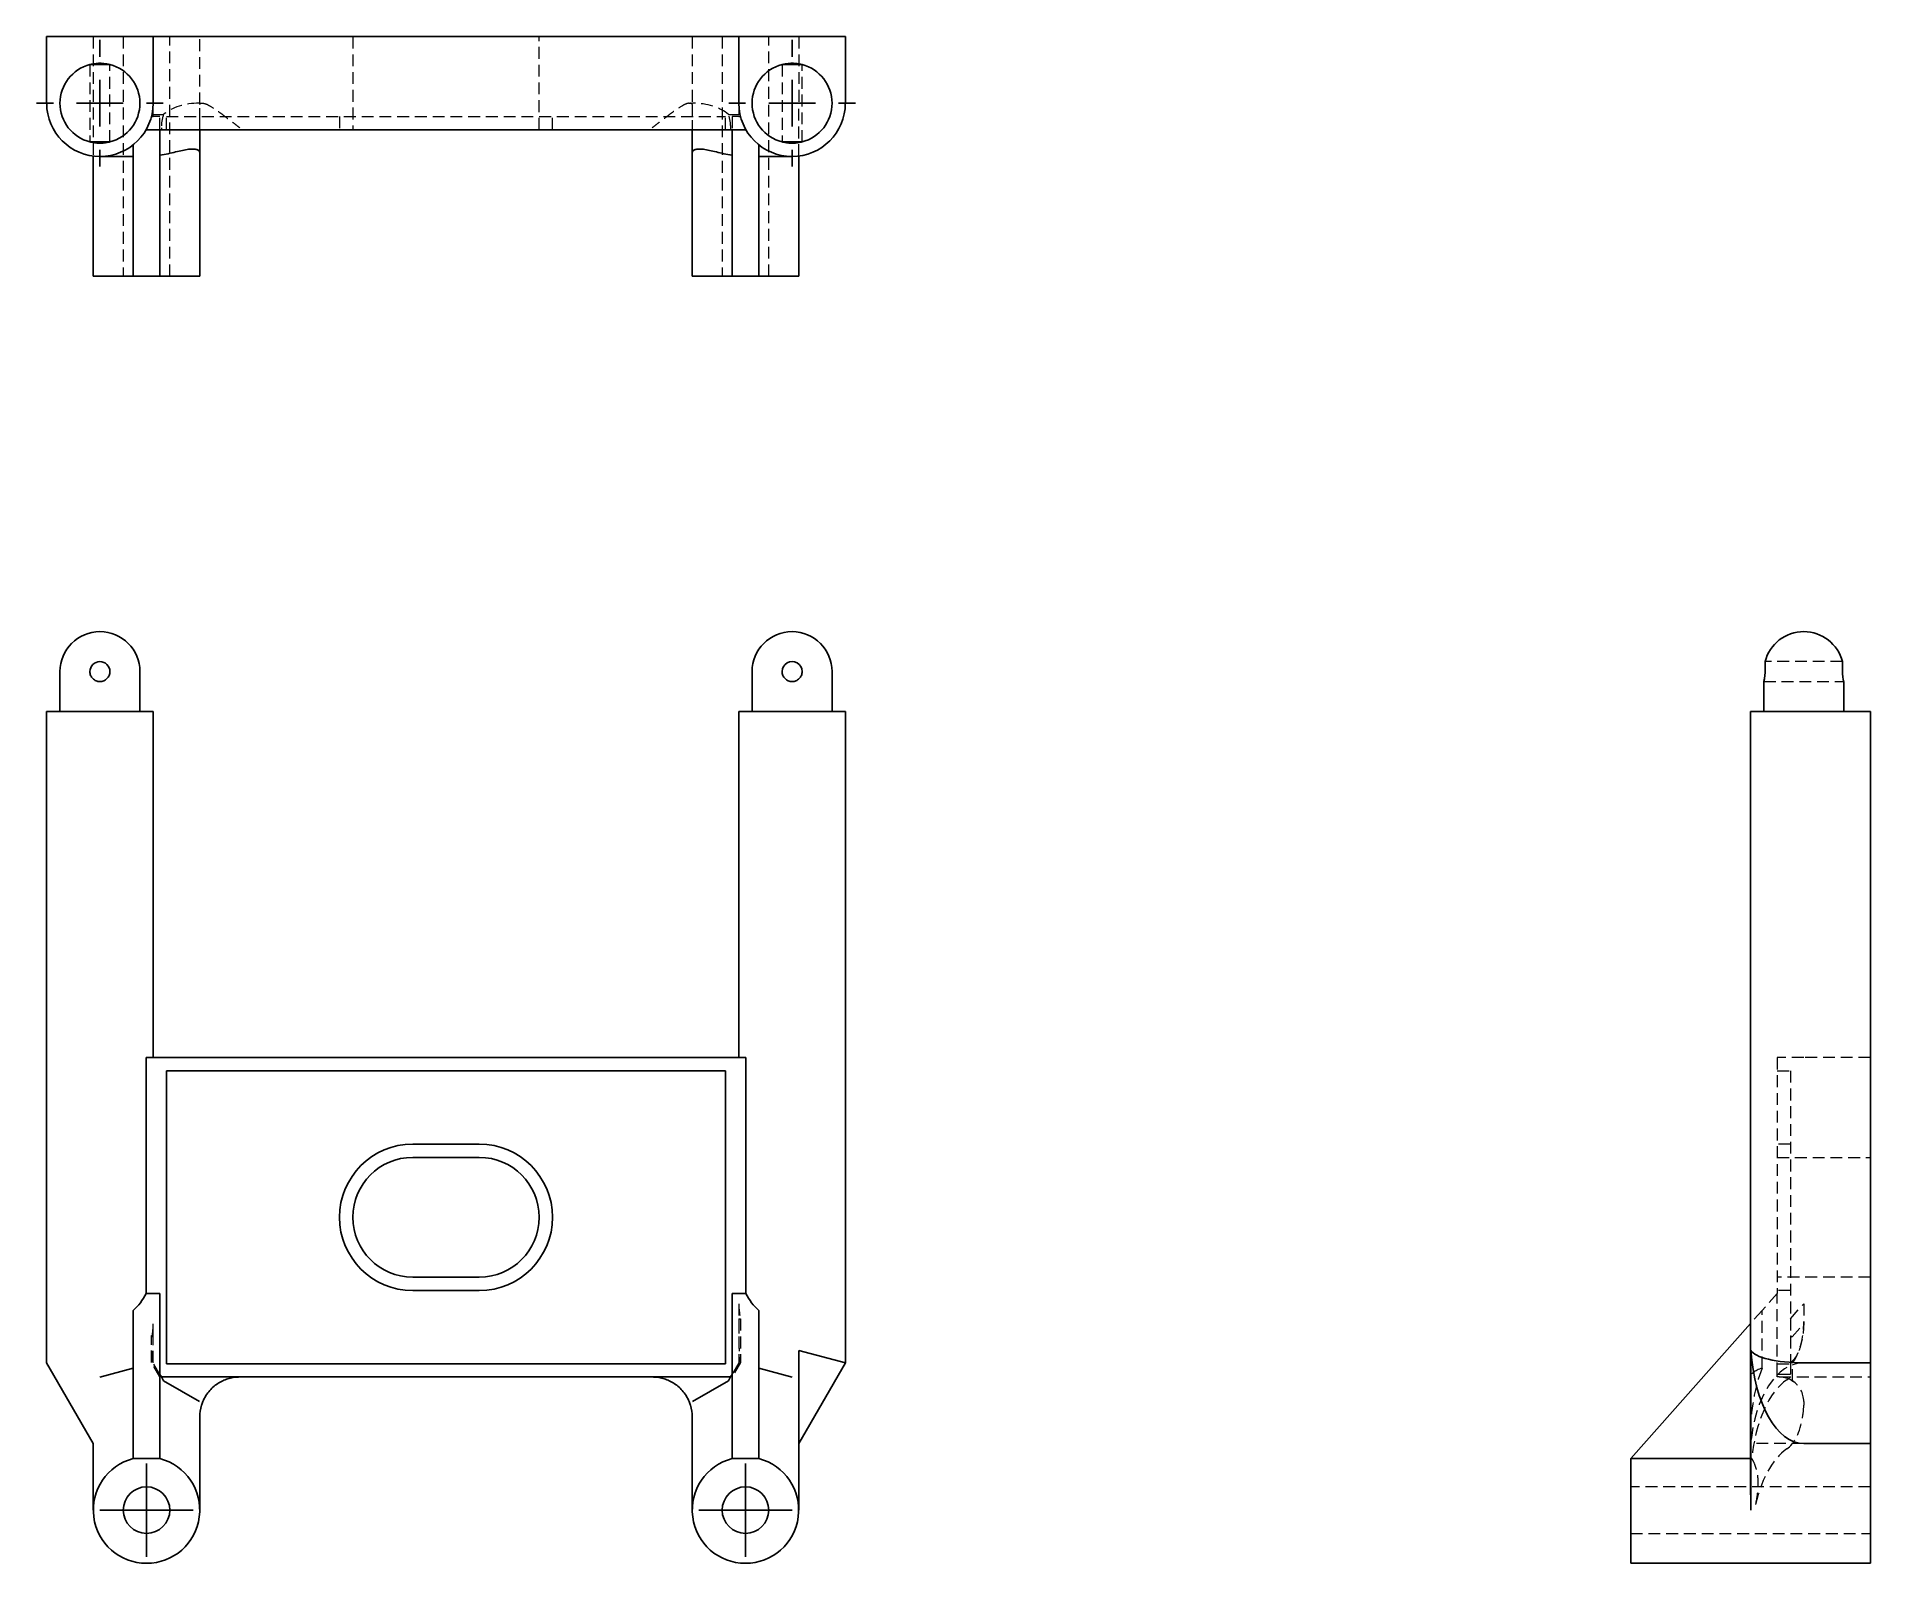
# Model space of a CAD drawing. Header units: millimetres. Extents: x 39 to 236, y 7 to 171.
import ezdxf

# ---------------------------------------------------------------- set-up
doc = ezdxf.new("R2010")
doc.units = ezdxf.units.MM
doc.linetypes.add('HIDDEN', pattern=[1.905, 1.27, -0.635])
doc.layers.add('10', color=7, linetype='Continuous')

# ---------------------------------------------------------------- blocks, each defined once
blk = doc.blocks.new('SW_CENTERMARKSYMBOL_0')
at = {"layer": '10', "color": 0}
for p, q in [((0, 2.5), (0, 5)), ((0, 0), (0, 2.5)), ((-2.5, 0), (-5, 0)), ((0, 0), (-2.5, 0)), ((0, 0), (0, -2.5)), ((0, 0), (2.5, 0)), ((2.5, 0), (5, 0)), ((0, -2.5), (0, -5))]:
    blk.add_line(p, q, dxfattribs=at)
blk = doc.blocks.new('SW_CENTERMARKSYMBOL_1')
at = {"layer": '10', "color": 0}
for p, q in [((0, 2.5), (0, 5)), ((0, 0), (0, 2.5)), ((-2.5, 0), (-5, 0)), ((0, 0), (-2.5, 0)), ((0, 0), (0, -2.5)), ((0, 0), (2.5, 0)), ((2.5, 0), (5, 0)), ((0, -2.5), (0, -5))]:
    blk.add_line(p, q, dxfattribs=at)
blk = doc.blocks.new('SW_CENTERMARKSYMBOL_2')
at = {"layer": '10', "color": 0}
for p, q in [((0, 5), (0, 6.79)), ((0, 0), (0, 2.5)), ((-5, 0), (-6.79, 0)), ((0, 0), (-2.5, 0)), ((0, 0), (0, -2.5)), ((0, 0), (2.5, 0)), ((5, 0), (6.79, 0)), ((0, -5), (0, -6.79))]:
    blk.add_line(p, q, dxfattribs=at)
blk = doc.blocks.new('SW_CENTERMARKSYMBOL_3')
at = {"layer": '10', "color": 0}
for p, q in [((0, 5), (0, 6.79)), ((0, 0), (0, 2.5)), ((-5, 0), (-6.79, 0)), ((0, 0), (-2.5, 0)), ((0, 0), (0, -2.5)), ((0, 0), (2.5, 0)), ((5, 0), (6.79, 0)), ((0, -5), (0, -6.79))]:
    blk.add_line(p, q, dxfattribs=at)

msp = doc.modelspace()

# ---------------------------------------------------------------- linework, layer by layer
at = {"color": 7, "linetype": 'Continuous', "lineweight": 25}
for p, q in [((40.14, 170.86), (40.14, 163.71)), ((40.14, 170.86), (51.57, 170.86)), ((51.57, 170.86), (51.57, 163.71)), ((51.57, 170.86), (114.43, 170.86)), ((114.43, 170.86), (114.43, 163.71)), ((114.43, 170.86), (125.86, 170.86)), ((125.86, 170.86), (125.86, 163.71)), ((46.93, 167.86), (44.79, 167.86)), ((121.21, 167.86), (119.07, 167.86)), ((50.81, 160.86), (115.19, 160.86)), ((52.29, 160.86), (52.29, 145.14)), ((56.57, 158.42), (56.57, 160.86)), ((109.43, 160.86), (109.43, 158.42)), ((113.71, 145.14), (113.71, 160.86)), ((119.07, 159.56), (121.21, 159.56)), ((45.14, 158.04), (45.14, 145.14)), ((45.86, 158), (49.43, 158)), ((49.43, 145.14), (49.43, 159.25)), ((56.57, 145.14), (56.57, 158.42)), ((109.43, 158.42), (109.43, 145.14)), ((116.57, 159.25), (116.57, 145.14)), ((116.57, 158), (120.14, 158)), ((120.86, 145.14), (120.86, 158.04)), ((49.43, 145.14), (45.14, 145.14)), ((52.29, 145.14), (49.43, 145.14)), ((56.57, 145.14), (52.29, 145.14)), ((113.71, 145.14), (109.43, 145.14)), ((116.57, 145.14), (113.71, 145.14)), ((120.86, 145.14), (116.57, 145.14)), ((41.57, 102.71), (41.57, 98.43)), ((50.14, 98.43), (50.14, 102.71)), ((115.86, 102.71), (115.86, 98.43)), ((124.43, 98.43), (124.43, 102.71)), ((224.56, 103.79), (224.56, 102.71)), ((232.86, 102.71), (232.86, 103.79)), ((224.43, 101.66), (224.43, 98.43)), ((233, 98.43), (233, 101.66)), ((40.14, 98.43), (40.14, 28.52)), ((51.57, 98.43), (40.14, 98.43)), ((51.57, 61.29), (51.57, 98.43)), ((114.43, 98.43), (114.43, 61.29)), ((125.86, 98.43), (114.43, 98.43)), ((125.86, 28.52), (125.86, 98.43)), ((223, 98.43), (223, 26.99)), ((228.71, 98.43), (223, 98.43)), ((235.86, 98.43), (228.71, 98.43)), ((235.86, 98.43), (235.86, 28.52)), ((50.81, 35.95), (50.81, 61.29)), ((50.81, 61.29), (115.19, 61.29)), ((115.19, 61.29), (115.19, 35.95)), ((53, 28.43), (53, 59.86)), ((53, 59.86), (113, 59.86)), ((113, 59.86), (113, 28.43)), ((86.57, 52), (79.43, 52)), ((79.43, 50.57), (86.57, 50.57)), ((86.57, 37.71), (79.43, 37.71)), ((52.29, 35.95), (50.81, 35.95)), ((52.29, 35.95), (52.29, 18.25)), ((79.43, 36.29), (86.57, 36.29)), ((115.19, 35.95), (113.71, 35.95)), ((113.71, 18.25), (113.71, 35.95)), ((49.43, 18.25), (49.43, 34.14)), ((116.57, 34.14), (116.57, 18.25)), ((223, 32.73), (210.14, 18.25)), ((120.86, 29.86), (125.86, 28.52)), ((120.86, 12.71), (120.86, 29.86)), ((223.04, 12.71), (223.04, 29.86)), ((40.14, 28.52), (45.14, 19.86)), ((45.86, 26.99), (49.43, 27.94)), ((113, 28.43), (53, 28.43)), ((120.14, 26.99), (116.57, 27.94)), ((120.86, 19.86), (125.86, 28.52)), ((235.86, 28.52), (228.71, 28.52)), ((235.86, 19.86), (235.86, 28.52)), ((52.29, 27.28), (52.45, 27)), ((52.7, 26.57), (52.45, 27)), ((52.45, 27), (113.55, 27)), ((52.7, 26.57), (56.53, 24.36)), ((113.3, 26.57), (109.47, 24.36)), ((113.55, 27), (113.3, 26.57)), ((113.55, 27), (113.71, 27.28)), ((223, 26.99), (223, 15.48)), ((56.57, 19.27), (56.57, 22.71)), ((109.43, 22.71), (109.43, 19.27)), ((45.14, 19.86), (45.14, 12.71)), ((235.86, 19.86), (228.71, 19.86)), ((235.86, 12.71), (235.86, 19.86)), ((52.29, 18.25), (49.43, 18.25)), ((56.57, 12.71), (56.57, 19.27)), ((109.43, 19.27), (109.43, 12.71)), ((116.57, 18.25), (113.71, 18.25)), ((210.14, 7), (210.14, 18.25)), ((210.14, 18.25), (223, 18.25)), ((235.86, 7), (235.86, 12.71)), ((210.14, 7), (235.86, 7))]:
    msp.add_line(p, q, dxfattribs=at)
at = {"color": 7, "linetype": 'HIDDEN', "lineweight": 18}
for p, q in [((45.14, 170.86), (45.14, 158.04)), ((48.36, 170.86), (48.36, 145.14)), ((53.36, 145.14), (53.36, 170.86)), ((56.57, 163.59), (56.57, 170.86)), ((73, 170.86), (73, 160.86)), ((93, 160.86), (93, 170.86)), ((109.43, 170.86), (109.43, 163.59)), ((112.64, 170.86), (112.64, 145.14)), ((117.64, 145.14), (117.64, 170.86)), ((120.86, 170.86), (120.86, 163.71)), ((44.79, 167.86), (44.79, 159.56)), ((46.93, 159.56), (46.93, 167.86)), ((119.07, 167.86), (119.07, 159.56)), ((121.21, 159.56), (121.21, 167.86)), ((51.57, 162.46), (51.57, 163.71)), ((56.53, 163.71), (56.9, 163.71)), ((56.57, 161.91), (56.57, 163.59)), ((109.1, 163.71), (109.47, 163.71)), ((109.43, 163.59), (109.43, 161.91)), ((114.43, 163.71), (114.43, 162.29)), ((120.86, 158.04), (120.86, 163.71)), ((51.39, 162.29), (51.57, 162.29)), ((51.57, 162.46), (51.43, 162.46)), ((51.57, 162.51), (52.7, 162.51)), ((51.57, 162.51), (51.57, 162.46)), ((51.57, 162.29), (51.57, 162.46)), ((52.29, 162.29), (51.57, 162.29)), ((52.29, 160.86), (52.29, 162.29)), ((53, 162.29), (113, 162.29)), ((53, 160.86), (53, 162.29)), ((56.57, 160.86), (56.57, 161.91)), ((71.57, 162.29), (71.57, 160.86)), ((94.43, 160.86), (94.43, 162.29)), ((109.43, 161.91), (109.43, 160.86)), ((113, 160.86), (113, 162.29)), ((113.3, 162.51), (114.43, 162.51)), ((114.43, 162.29), (113.71, 162.29)), ((113.71, 162.29), (113.71, 160.86)), ((114.43, 162.29), (114.61, 162.29)), ((52.45, 161.07), (52.45, 160.86)), ((113.55, 161.07), (113.55, 160.86)), ((113.71, 158.13), (113.71, 145.14)), ((232.86, 103.79), (224.56, 103.79)), ((232.86, 102.71), (232.87, 102.47)), ((224.43, 101.64), (233, 101.64)), ((228.71, 61.29), (225.86, 61.29)), ((225.86, 61.29), (225.86, 35.95)), ((235.86, 61.29), (228.71, 61.29)), ((225.86, 59.86), (227.29, 59.86)), ((227.29, 59.86), (227.29, 33.25)), ((227.29, 52), (225.86, 52)), ((225.86, 50.57), (235.86, 50.57)), ((235.86, 37.71), (225.86, 37.71)), ((225.86, 35.95), (224.25, 34.14)), ((227.29, 36.29), (225.86, 36.29)), ((225.86, 27.28), (225.86, 35.95)), ((114.43, 34.86), (114.43, 33.25)), ((224.25, 34.14), (223, 32.73)), ((224.25, 27.94), (224.25, 34.14)), ((227.29, 33.25), (228.71, 34.86)), ((228.71, 34.86), (228.71, 32.95)), ((51.57, 31.3), (51.57, 32.71)), ((114.43, 33.25), (114.43, 28.52)), ((114.43, 33.25), (114.61, 33.25)), ((114.61, 33.25), (114.61, 28.56)), ((227.29, 33.25), (227.29, 28.56)), ((227.46, 31.3), (228.71, 32.71)), ((51.39, 28.56), (51.39, 31.45)), ((51.39, 31.45), (51.57, 31.45)), ((51.57, 31.3), (51.43, 31.3)), ((51.57, 28.52), (51.57, 31.45)), ((227.29, 31.45), (227.46, 31.3)), ((52.29, 27.01), (51.39, 28.56)), ((52.29, 27.28), (51.57, 28.52)), ((114.61, 28.56), (113.71, 27.01)), ((114.43, 28.52), (113.71, 27.28)), ((225.86, 28.43), (227.29, 28.43)), ((227.29, 28.56), (227.29, 27.01)), ((227.51, 28.52), (227.29, 28.52)), ((227.51, 26.57), (227.51, 28.52)), ((227.29, 27.28), (225.86, 27.28)), ((225.86, 27), (225.86, 27.28)), ((226.07, 27), (225.86, 27)), ((226.07, 27), (235.86, 27)), ((227.32, 26.67), (227.57, 26.53)), ((228.71, 24.36), (228.71, 23.96)), ((228.71, 19.86), (223.04, 19.86)), ((223.13, 18.25), (223, 18.25)), ((235.86, 15.21), (210.14, 15.21)), ((210.14, 10.21), (235.86, 10.21))]:
    msp.add_line(p, q, dxfattribs=at)
at = {"color": 7, "linetype": 'Continuous', "lineweight": 25, "flags": 128}
msp.add_lwpolyline([(44.79, 159.56), (44.85, 159.56), (45.04, 159.56), (45.32, 159.56), (45.67, 159.56), (46.04, 159.56), (46.39, 159.56), (46.68, 159.56), (46.86, 159.56), (46.93, 159.56)], dxfattribs=at)
at = {"color": 7, "linetype": 'Continuous', "lineweight": 25}
for centre in [(50.86, 12.71), (115.14, 12.71)]:
    msp.add_circle(centre, 2.5, dxfattribs=at)
for centre, radius, start, end in [((45.86, 163.71), 4.29, 104.4775, 255.5225), ((45.86, 163.71), 4.29, 284.4775, 75.5225), ((120.14, 163.71), 4.29, 104.4775, 255.5225), ((120.14, 163.71), 4.29, 284.4775, 75.5225), ((45.86, 163.71), 5.71, 180, 0), ((120.14, 163.71), 5.71, 180, 0), ((45.86, 102.71), 4.29, 0, 180), ((120.14, 102.71), 4.29, 0, 180), ((228.71, 102.71), 4.29, 14.4775, 165.5225), ((45.86, 102.71), 1.07, 360, 180), ((120.14, 102.71), 1.07, 359.9999, 180), ((79.43, 44.14), 7.86, 90, 270), ((86.57, 44.14), 7.86, 270, 90), ((79.43, 44.14), 6.43, 90, 270), ((86.57, 44.14), 6.43, 270, 90), ((60.86, 22.71), 4.29, 157.4597, 163.0603), ((105.14, 22.71), 4.29, 16.9397, 22.5403), ((50.86, 12.71), 5.71, 104.4775, 75.5225), ((115.14, 12.71), 5.71, 104.4775, 75.5225)]:
    msp.add_arc(centre, radius, start, end, dxfattribs=at)
at = {"color": 7, "linetype": 'HIDDEN', "lineweight": 18}
for start, end in [(56.8997, 90), (0, 56.8997)]:
    msp.add_arc((226.07, 24.36), 2.64, start, end, dxfattribs=at)
for centre, major_axis, ratio, start_param, end_param in [((56.53, 161.07), (4.58, 0), 0.57735, 1.570796, 2.563884), ((109.47, 161.07), (4.58, 0), 0.57735, 0.577709, 1.570796), ((53.97, 161.07), (0, 2.64), 0.57735, 0.993088, 1.570796), ((112.03, 161.07), (0, 2.64), 0.57735, 4.712389, 5.290098), ((120.14, 34.86), (0, 6.44), 0.887704, 1.570796, 1.823477), ((45.86, 32.71), (0, 6.44), 0.887704, 4.490843, 4.711927), ((226.07, 32.95), (0, -5.29), 0.5, 0.577709, 1.570796), ((45.86, 30.18), (5.71, 0), 0.887704, 0.221546, 0.25268), ((228.71, 26.99), (5.71, 0), 0.267949, 2.466461, 3.141593), ((228.71, 20.8), (0, 11.43), 0.5, 0.895665, 1.570796), ((228.71, 18.62), (0, 9.9), 0.57735, 0, 1.445468), ((228.71, 15.85), (0, 11.43), 0.5, 0.321763, 1.359627), ((226.07, 31.71), (0, -5.29), 0.5, 0.321763, 0.477387), ((226.07, 24.29), (0, -5.29), 0.5, 0.321763, 1.269063), ((228.71, 8.43), (0, 11.43), 0.5, 0.321763, 1.1864)]:
    msp.add_ellipse(centre, major_axis=major_axis, ratio=ratio, start_param=start_param, end_param=end_param, dxfattribs=at)
at = {"color": 7, "linetype": 'Continuous', "lineweight": 25}
for centre, major_axis, ratio, start_param, end_param in [((45.86, 39.17), (0, 6.44), 0.887704, 3.816724, 4.18879), ((120.14, 39.17), (0, 6.44), 0.887704, 2.094395, 2.466461), ((228.71, 30.05), (5.71, 0), 0.267949, 3.26692, 4.712389), ((228.71, 31.29), (0, -11.43), 0.5, 4.837717, 6.283185)]:
    msp.add_ellipse(centre, major_axis=major_axis, ratio=ratio, start_param=start_param, end_param=end_param, dxfattribs=at)
for points, knots in [([(44.79, 167.86), (44.79, 167.86), (44.81, 167.87), (44.92, 167.9), (45, 167.91), (45.2, 167.95), (45.32, 167.97), (45.57, 167.99), (45.72, 168), (46, 168), (46.14, 167.99), (46.4, 167.97), (46.52, 167.95), (46.71, 167.91), (46.79, 167.9), (46.9, 167.87), (46.93, 167.86), (46.93, 167.86)], [0, 0, 0, 0, 0.125, 0.125, 0.25, 0.25, 0.375, 0.375, 0.5, 0.5, 0.625, 0.625, 0.75, 0.75, 0.875, 0.875, 1, 1, 1, 1]), ([(119.07, 167.86), (119.07, 167.86), (119.1, 167.87), (119.21, 167.9), (119.29, 167.91), (119.48, 167.95), (119.6, 167.97), (119.86, 167.99), (120, 168), (120.28, 168), (120.42, 167.99), (120.68, 167.97), (120.8, 167.95), (121, 167.91), (121.08, 167.9), (121.19, 167.87), (121.21, 167.86), (121.21, 167.86)], [0, 0, 0, 0, 0.125, 0.125, 0.25, 0.25, 0.375, 0.375, 0.5, 0.5, 0.625, 0.625, 0.75, 0.75, 0.875, 0.875, 1, 1, 1, 1]), ([(46.93, 159.56), (46.93, 159.56), (46.9, 159.56), (46.79, 159.53), (46.71, 159.51), (46.52, 159.48), (46.4, 159.46), (46.14, 159.44), (46, 159.43), (45.72, 159.43), (45.58, 159.44), (45.32, 159.46), (45.2, 159.48), (45, 159.51), (44.92, 159.53), (44.81, 159.56), (44.79, 159.56), (44.79, 159.56)], [0, 0, 0, 0, 0.125, 0.125, 0.25, 0.25, 0.375, 0.375, 0.5, 0.5, 0.625, 0.625, 0.75, 0.75, 0.875, 0.875, 1, 1, 1, 1]), ([(121.21, 159.56), (121.21, 159.56), (121.19, 159.56), (121.08, 159.53), (121, 159.51), (120.8, 159.48), (120.68, 159.46), (120.43, 159.44), (120.28, 159.43), (120, 159.43), (119.86, 159.44), (119.6, 159.46), (119.48, 159.48), (119.29, 159.51), (119.21, 159.53), (119.1, 159.56), (119.07, 159.56), (119.07, 159.56)], [0, 0, 0, 0, 0.125, 0.125, 0.25, 0.25, 0.375, 0.375, 0.5, 0.5, 0.625, 0.625, 0.75, 0.75, 0.875, 0.875, 1, 1, 1, 1]), ([(52.29, 158.13), (52.9, 158.22), (53.46, 158.36), (54.25, 158.54), (54.5, 158.6), (54.96, 158.7), (55.17, 158.74), (55.56, 158.79), (55.74, 158.8), (56.04, 158.79), (56.16, 158.77), (56.37, 158.7), (56.44, 158.65), (56.55, 158.54), (56.57, 158.48), (56.57, 158.42)], [0, 0, 0, 0, 0.25, 0.25, 0.375, 0.375, 0.5, 0.5, 0.625, 0.625, 0.75, 0.75, 0.875, 0.875, 1, 1, 1, 1]), ([(113.71, 158.13), (113.1, 158.22), (112.54, 158.36), (111.75, 158.54), (111.5, 158.6), (111.04, 158.7), (110.83, 158.74), (110.44, 158.79), (110.26, 158.8), (109.96, 158.79), (109.84, 158.77), (109.63, 158.7), (109.56, 158.65), (109.45, 158.54), (109.43, 158.48), (109.43, 158.42)], [0, 0, 0, 0, 0.25, 0.25, 0.375, 0.375, 0.5, 0.5, 0.625, 0.625, 0.75, 0.75, 0.875, 0.875, 1, 1, 1, 1]), ([(46.93, 102.71), (46.93, 102.57), (46.9, 102.43), (46.79, 102.17), (46.71, 102.06), (46.52, 101.86), (46.4, 101.78), (46.14, 101.67), (46, 101.64), (45.72, 101.64), (45.58, 101.67), (45.32, 101.78), (45.2, 101.86), (45, 102.06), (44.92, 102.17), (44.81, 102.43), (44.79, 102.57), (44.79, 102.71)], [0, 0, 0, 0, 0.125, 0.125, 0.25, 0.25, 0.375, 0.375, 0.5, 0.5, 0.625, 0.625, 0.75, 0.75, 0.875, 0.875, 1, 1, 1, 1]), ([(121.21, 102.71), (121.21, 102.57), (121.19, 102.43), (121.08, 102.17), (121, 102.06), (120.8, 101.86), (120.68, 101.78), (120.43, 101.67), (120.28, 101.64), (120, 101.64), (119.86, 101.67), (119.6, 101.78), (119.48, 101.86), (119.29, 102.06), (119.21, 102.17), (119.1, 102.43), (119.07, 102.57), (119.07, 102.71)], [0, 0, 0, 0, 0.125, 0.125, 0.25, 0.25, 0.375, 0.375, 0.5, 0.5, 0.625, 0.625, 0.75, 0.75, 0.875, 0.875, 1, 1, 1, 1]), ([(224.56, 102.71), (224.56, 102.6), (224.56, 102.36), (224.51, 102.04), (224.47, 101.8), (224.43, 101.66), (224.43, 101.66), (224.43, 101.66)], [0, 0, 0, 0, 0.210237, 0.420312, 0.63456, 0.851736, 1, 1, 1, 1]), ([(233, 101.66), (233, 101.65), (233, 101.64), (232.98, 101.73), (232.94, 101.92), (232.89, 102.21), (232.87, 102.5), (232.86, 102.67), (232.86, 102.71)], [0, 0, 0, 0, 0.064413, 0.272262, 0.482039, 0.697483, 0.913902, 1, 1, 1, 1]), ([(56.9, 24.36), (56.99, 24.58), (57.1, 24.8), (57.36, 25.2), (57.5, 25.38), (57.94, 25.89), (58.28, 26.17), (58.81, 26.48), (58.99, 26.58), (59.35, 26.73), (59.54, 26.8), (59.91, 26.9), (60.1, 26.94), (60.48, 26.99), (60.67, 27), (60.86, 27)], [0, 0, 0, 0, 0.125, 0.125, 0.25, 0.25, 0.5, 0.5, 0.625, 0.625, 0.75, 0.75, 0.875, 0.875, 1, 1, 1, 1]), ([(109.1, 24.36), (109.01, 24.58), (108.9, 24.8), (108.64, 25.2), (108.5, 25.38), (108.06, 25.89), (107.72, 26.17), (107.19, 26.48), (107.01, 26.58), (106.65, 26.73), (106.46, 26.8), (106.09, 26.9), (105.9, 26.94), (105.52, 26.99), (105.33, 27), (105.14, 27)], [0, 0, 0, 0, 0.125, 0.125, 0.25, 0.25, 0.5, 0.5, 0.625, 0.625, 0.75, 0.75, 0.875, 0.875, 1, 1, 1, 1]), ([(223, 15.48), (223, 15.06), (223.01, 14.61), (223.03, 13.92), (223.04, 13.68), (223.04, 13.2), (223.04, 12.96), (223.04, 12.71)], [0, 0, 0, 0, 0.5, 0.5, 0.75, 0.75, 1, 1, 1, 1])]:
    msp.add_open_spline(points, degree=3, knots=knots, dxfattribs=at)
at = {"color": 7, "linetype": 'HIDDEN', "lineweight": 18}
for points in [[(56.57, 163.59), (56.57, 163.66), (56.63, 163.71), (56.76, 163.71)], [(109.43, 163.59), (109.43, 163.66), (109.37, 163.71), (109.24, 163.71)], [(228.59, 22.71), (228.66, 23.14), (228.71, 23.55), (228.71, 23.96)]]:
    msp.add_open_spline(points, degree=3, dxfattribs=at)
for points, knots in [([(56.9, 163.71), (56.99, 163.71), (57.1, 163.69), (57.36, 163.59), (57.5, 163.51), (57.94, 163.26), (58.28, 163.03), (58.81, 162.65), (58.99, 162.52), (59.35, 162.24), (59.54, 162.1), (59.91, 161.81), (60.1, 161.67), (60.48, 161.37), (60.67, 161.22), (60.86, 161.07)], [0, 0, 0, 0, 0.125, 0.125, 0.25, 0.25, 0.5, 0.5, 0.625, 0.625, 0.75, 0.75, 0.875, 0.875, 1, 1, 1, 1]), ([(109.1, 163.71), (109.01, 163.71), (108.9, 163.69), (108.64, 163.59), (108.5, 163.51), (108.06, 163.26), (107.72, 163.03), (107.19, 162.65), (107.01, 162.52), (106.65, 162.24), (106.46, 162.1), (106.09, 161.81), (105.9, 161.67), (105.52, 161.37), (105.33, 161.22), (105.14, 161.07)], [0, 0, 0, 0, 0.125, 0.125, 0.25, 0.25, 0.5, 0.5, 0.625, 0.625, 0.75, 0.75, 0.875, 0.875, 1, 1, 1, 1]), ([(224.43, 101.66), (224.43, 101.65), (224.43, 101.64), (224.45, 101.73), (224.49, 101.92), (224.54, 102.21), (224.56, 102.5), (224.56, 102.67), (224.56, 102.71)], [0, 0, 0, 0, 0.064413, 0.272262, 0.482039, 0.697483, 0.913902, 1, 1, 1, 1]), ([(51.39, 28.56), (51.43, 28.66), (51.46, 28.79), (51.5, 29.09), (51.52, 29.25), (51.54, 29.58), (51.55, 29.76), (51.56, 30.11), (51.56, 30.29), (51.57, 30.84), (51.57, 31.2), (51.57, 31.95), (51.57, 32.33), (51.57, 32.71)], [0, 0, 0, 0, 0.125, 0.125, 0.25, 0.25, 0.375, 0.375, 0.5, 0.5, 0.75, 0.75, 1, 1, 1, 1]), ([(114.43, 32.95), (114.43, 32.55), (114.43, 32.15), (114.43, 31.37), (114.43, 30.98), (114.44, 30.21), (114.45, 29.83), (114.48, 29.29), (114.49, 29.12), (114.54, 28.81), (114.57, 28.66), (114.61, 28.56)], [0, 0, 0, 0, 0.25, 0.25, 0.5, 0.5, 0.75, 0.75, 0.875, 0.875, 1, 1, 1, 1]), ([(228.71, 32.95), (228.71, 32.55), (228.69, 32.15), (228.6, 31.37), (228.53, 30.98), (228.34, 30.21), (228.21, 29.83), (227.94, 29.29), (227.84, 29.12), (227.6, 28.81), (227.46, 28.66), (227.29, 28.56)], [0, 0, 0, 0, 0.25, 0.25, 0.5, 0.5, 0.75, 0.75, 0.875, 0.875, 1, 1, 1, 1]), ([(223.13, 18.25), (223.22, 18.09), (223.36, 17.84), (223.54, 17.32), (223.6, 17.13), (223.7, 16.71), (223.74, 16.48), (223.79, 15.97), (223.8, 15.71), (223.79, 15.15), (223.77, 14.86), (223.7, 14.26), (223.65, 13.95), (223.54, 13.34), (223.48, 13.03), (223.42, 12.71)], [0, 0, 0, 0, 0.25, 0.25, 0.375, 0.375, 0.5, 0.5, 0.625, 0.625, 0.75, 0.75, 0.875, 0.875, 1, 1, 1, 1])]:
    msp.add_open_spline(points, degree=3, knots=knots, dxfattribs=at)
at = {"color": 7, "linetype": 'Continuous', "lineweight": 25}
for points in [[(56.57, 22.71), (56.57, 23.14), (56.63, 23.55), (56.76, 23.96)], [(109.43, 22.71), (109.43, 23.14), (109.37, 23.55), (109.24, 23.96)]]:
    msp.add_open_spline(points, degree=3, dxfattribs=at)

# ---------------------------------------------------------------- block references
at = {"layer": '10'}
for name, p in [('SW_CENTERMARKSYMBOL_2', (45.86, 163.71)), ('SW_CENTERMARKSYMBOL_3', (120.14, 163.71)), ('SW_CENTERMARKSYMBOL_0', (50.86, 12.71)), ('SW_CENTERMARKSYMBOL_1', (115.14, 12.71))]:
    msp.add_blockref(name, p, dxfattribs=at)

doc.saveas('drawing.dxf')
